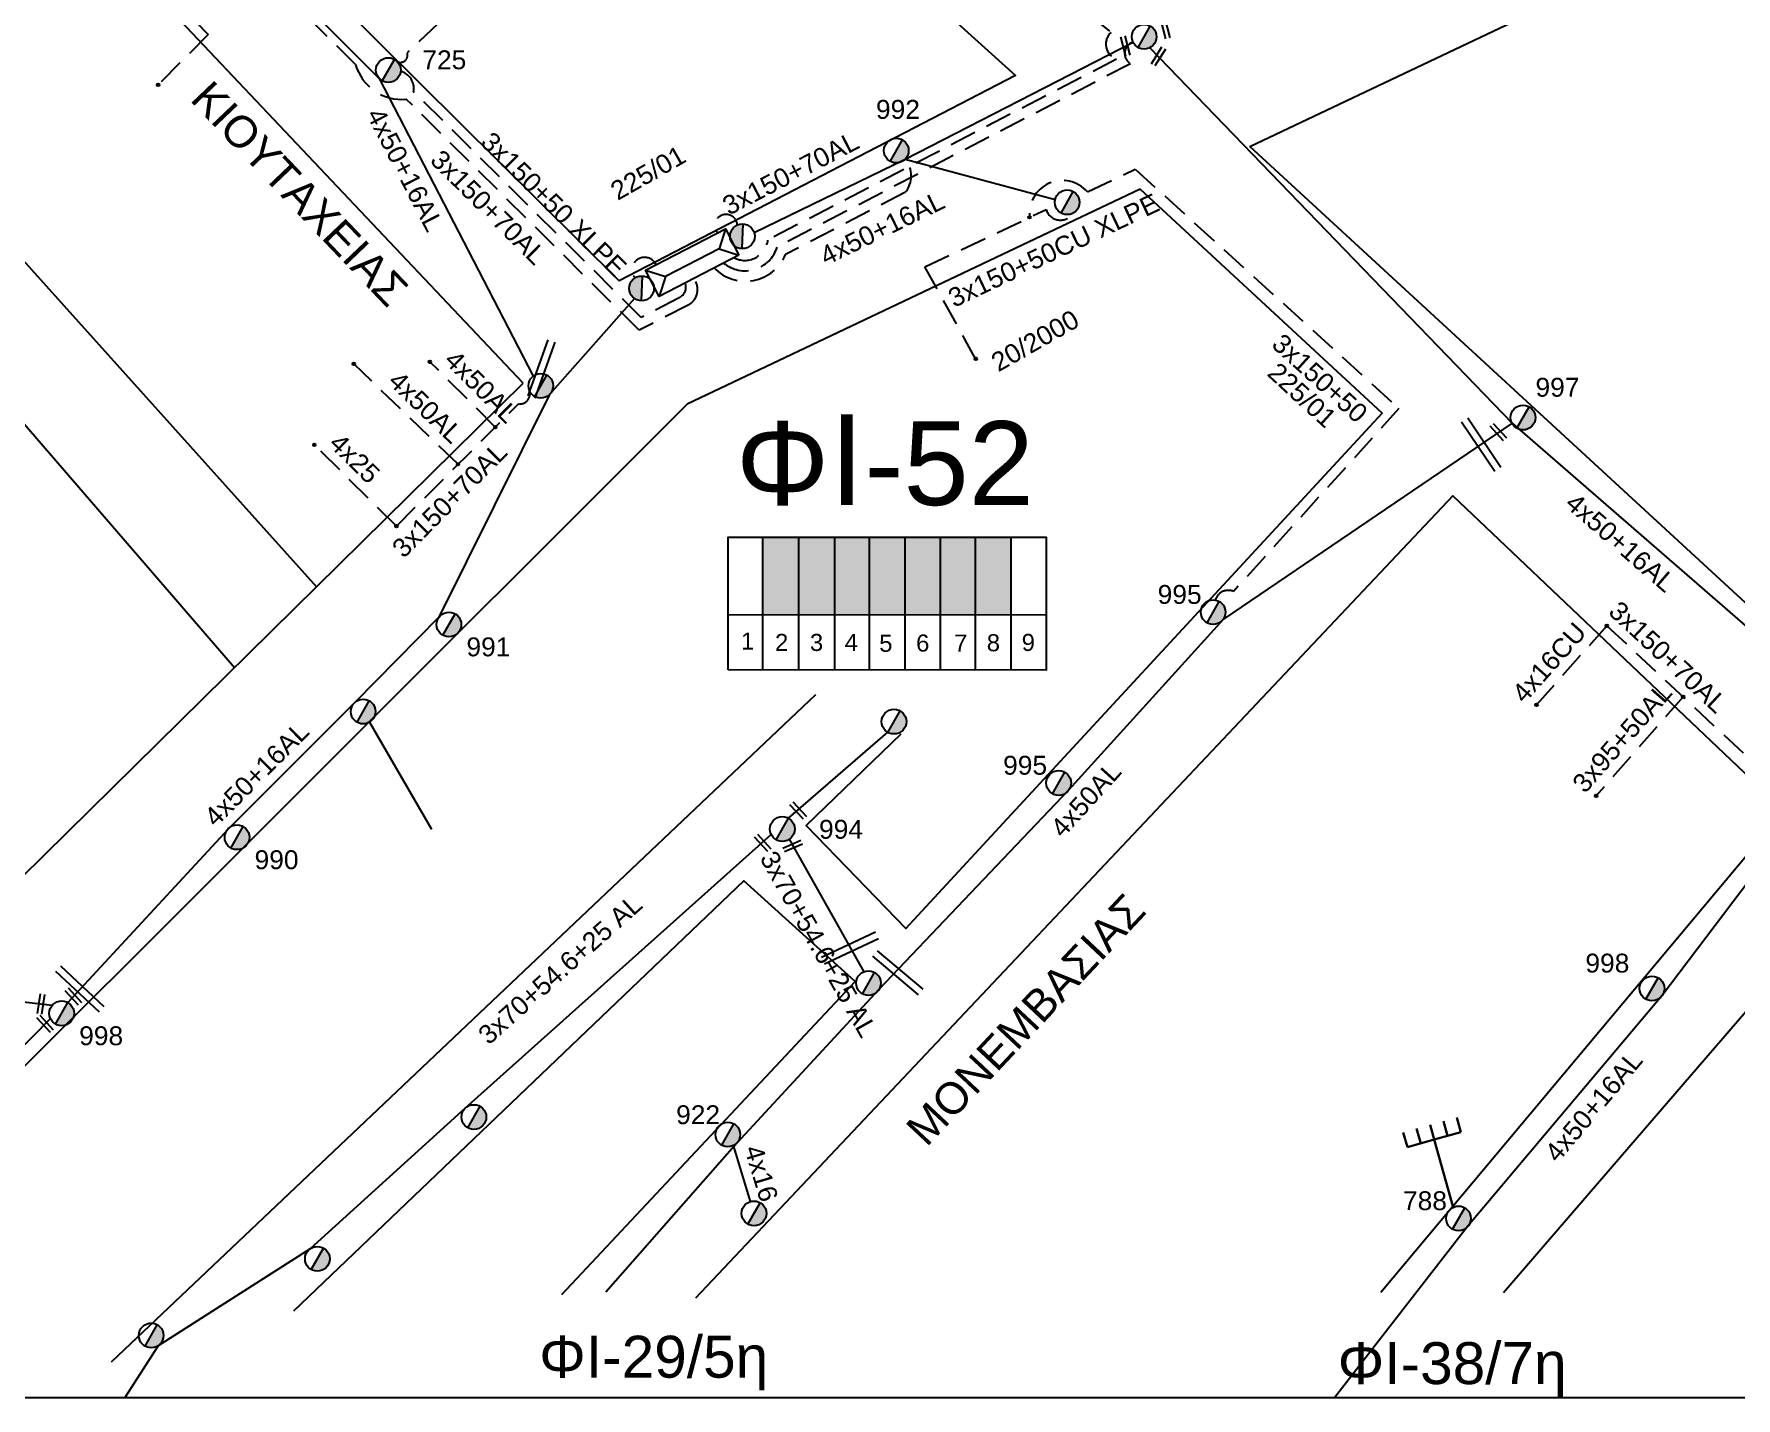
# Model space of a CAD drawing. Header units: millimetres. Extents: x 1421 to 7616, y 908 to 2861.
# Drawn here: x 6541.2 to 6703.5, y 1836.3 to 1966.3 of the extents above; entities that cross this region are included whole.
import ezdxf
from ezdxf.enums import TextEntityAlignment as Align

# ---------------------------------------------------------------- set-up
doc = ezdxf.new("R2010")
doc.units = ezdxf.units.MM
doc.linetypes.add('DASHED', pattern=[19.05, 12.7, -6.35])
for name, color, linetype, lineweight in [('3x150+50', 7, 'Continuous', 30), ('3x150+50 XLPE', 7, 'SYN_LINE', 30), ('3x95+50AL', 7, 'Continuous', 30), ('4x16CU', 7, 'Continuous', 30), ('4x25', 7, 'Continuous', 30), ('4x6', 7, 'SYN_LINE', 30), ('Άγνωστα', 7, 'Continuous', 30), ('Γυμνά εναέρια ΧΤ (3Φ) 4x50AL', 7, 'Continuous', 30), ('Γυμνά εναέρια ΧΤ και ΦΟΠ (3Φ)   4x50+16AL', 7, 'Continuous', 30), ('Εναέρια παροχή ΧΤ 4x16', 7, 'SYN_LINE', 30), ('Καλώδια ΧΤ   3x150+70AL', 7, 'DASHED', 30), ('Καλώδια ΧΤ   3x150AL+50CU', 7, 'DASHED', 30), ('Συνεστραμμένα ΧΤ   3x70+54.6+25 AL', 7, 'SYN_LINE', 30), ('Υπόγεια Καλώδια Δικτύου ΧΤ   .075', 7, 'DASHED', 30), ('Υπόγεια καλώδια Παροχών ΧΤ   4x50AL', 7, 'DASHED', 30)]:
    doc.layers.add(name, color=color, linetype=linetype, lineweight=lineweight)
for name, color, linetype in [('Pillar OTE', 7, 'Continuous'), ('TEXT ΚΑΛΩΔΙΩΝ', 7, 'Continuous'), ('ΑΓΝΩΣΤΟ ΥΠΟΓΕΙΟ ΚΑΛΩΔΙΟ', 7, 'DASHED'), ('Επιγραφές - Σχήματα', 7, 'Continuous'), ('Μηχανική τομή', 7, 'Continuous'), ('Στύλος ΦΜ', 7, 'Continuous'), ('Στύλος ΦΜ @ 1', 7, 'Continuous'), ('Συνδέσεις', 7, 'Continuous'), ('Τομή', 7, 'Continuous'), ('Υποσταθμός εναέριος 2 στύλων', 7, 'Continuous'), ('Υποσταθμός πόλεως', 7, 'Continuous'), ('Υπόβαθρο ΔΕΗ', 7, 'Continuous')]:
    doc.layers.add(name, color=color, linetype=linetype)
doc.styles.add('arial', font='ARIAL.TTF')
doc.styles.get("Standard").update_dxf_attribs({"font": 'ARIAL.TTF', "height": 1.8})
doc.linetypes.add('SYN_LINE', pattern='A,0.5,-0.0001,["/\\/\\/\\/",Standard,S=0.1,R=0,X=0,Y=-0.05],-0.25', length=0.7501)

# ---------------------------------------------------------------- blocks, each defined once
blk = doc.blocks.new('ΥΠΑΡΧΩΝ ΤΣΙΜΕΝΤΕΝΙΟΣ ΣΤΥΛΟΣ')
at = {"layer": 'Στύλος ΦΜ'}
blk.add_hatch(color=7, dxfattribs=at).paths.add_polyline_path([(-1.29, -2.28, 0.574793), (2.62, 0, 0.268822), (1.3, 2.27)])
at = {"layer": 'Στύλος ΦΜ', "color": 7}
blk.add_line((-1.29, -2.28), (1.3, 2.27), dxfattribs=at)
blk.add_circle((0, 0), 2.62, dxfattribs=at)
at = {"layer": 'Στύλος ΦΜ', "flags": 4}
for tag, p in [('ΑΡΙΘΜΟΣ', (-4.68, 8.05)), ('ΤΥΠΟΣ', (-4.91, 3.03))]:
    blk.add_attdef(tag, p, '', height=4, dxfattribs=at)
blk = doc.blocks.new('ΥΠΟΣΤΑΘΜΟΣ ΕΝΑΕΡΙΟΣ ΕΠΙ 2 ΣΤΥΛΩΝ')
at = {"layer": 'Υποσταθμός εναέριος 2 στύλων', "linetype": 'Continuous'}
for points in [[(-11.97, -2.11, 0.574793), (-8.45, -0.07, 0.268822), (-9.64, 1.98)], [(9.68, -2.15, 0.574793), (13.19, -0.1, 0.268822), (12.01, 1.95)]]:
    blk.add_hatch(color=256, dxfattribs=at).paths.add_polyline_path(points)
for p, q in [((-11.97, -2.11), (-9.64, 1.98)), ((9.68, -2.15), (12.01, 1.95))]:
    blk.add_line(p, q, dxfattribs=at)
for centre in [(-10.81, -0.07), (10.84, -0.1)]:
    blk.add_circle(centre, 2.36, dxfattribs=at)
at = {"layer": 'Υποσταθμός πόλεως', "linetype": 'Continuous', "ltscale": 40}
blk.add_lwpolyline([(-8.57, 2.82), (8.57, 2.82), (8.57, -2.82), (-8.57, -2.82)], close=True, dxfattribs=at)
for points in [[(-5.75, 0), (-8.57, 2.82)], [(-8.57, -2.82), (-5.75, 0)], [(-5.75, 0), (5.75, 0)], [(5.75, 0), (8.57, 2.82)], [(8.57, -2.82), (5.75, 0)]]:
    blk.add_lwpolyline(points, dxfattribs=at)
at = {"layer": 'Υποσταθμός εναέριος 2 στύλων', "ltscale": 40, "flags": 1}
for tag, p in [('ΜΕΤΑΣΧΗΜΑΤΙΣΜΟΣ', (14.09, 2.51)), ('ΙΣΧΥΣ', (14.07, -0.28)), ('ΑΡΙΘΜΟΣ', (14.19, -3))]:
    blk.add_attdef(tag, p, '', height=1.8, dxfattribs=at)
blk = doc.blocks.new('_ΣΥΝΔΕΣΗ')
at = {"layer": 'Συνδέσεις', "linetype": 'SYN_LINE', "ltscale": 40}
blk.add_hatch(color=256, dxfattribs=at).paths.add_polyline_path([(0.5, -0.01, 1), (-0.5, -0.01, 1)])
at = {"layer": 'Συνδέσεις'}
blk.add_circle((0, -0.01), 0.5, dxfattribs=at)
blk = doc.blocks.new('A$C6B443C3E')
at = {"layer": 'Υπόβαθρο ΔΕΗ', "lineweight": 30, "ltscale": 0.1}
for p, q in [((0.38, 8.46), (0.78, 7.06)), ((-4.73, 7.03), (-4.33, 5.62)), ((-3.45, 7.39), (-3.06, 5.98)), ((-2.17, 7.75), (-1.78, 6.34)), ((-0.89, 8.1), (-0.5, 6.7))]:
    blk.add_line(p, q, dxfattribs=at)
for points in [[(0.78, 7.06), (-1.78, 6.34)], [(-1.78, 6.34), (-4.33, 5.62)], [(0, 0), (-1.78, 6.34)]]:
    blk.add_lwpolyline(points, dxfattribs=at)
blk = doc.blocks.new('ΤΟΜΗ')
at = {"layer": 'Τομή', "ltscale": 40}
for p, q in [((11.33, -0.65), (-11.4, -0.65)), ((11.33, -3.42), (-11.4, -3.42))]:
    blk.add_line(p, q, dxfattribs=at)
blk = doc.blocks.new('ΜΗΧΑΝΙΚΗ ΤΟΜΗ')
at = {"layer": 'Μηχανική τομή', "ltscale": 40}
for p, q in [((-3.79, 1.21), (3.79, 1.21)), ((3.79, -0.34), (-3.79, -0.34))]:
    blk.add_line(p, q, dxfattribs=at)

msp = doc.modelspace()

# ---------------------------------------------------------------- hatches: boundary and pattern name
at = {"layer": 'Καλώδια ΧΤ   3x150AL+50CU', "linetype": 'DASHED', "lineweight": -3, "ltscale": 0.2}
h = msp.add_hatch(color=6, dxfattribs=at)
h.dxf.hatch_style = 1
h.paths.add_polyline_path([(6614.13, 1918.34), (6610.7, 1918.34), (6610.69, 1910.98), (6614.13, 1910.98)])
h = msp.add_hatch(color=27, dxfattribs=at)
h.dxf.hatch_style = 1
h.paths.add_polyline_path([(6614.13, 1910.98), (6617.57, 1910.97), (6617.57, 1918.34), (6614.13, 1918.34)])
h = msp.add_hatch(color=173, dxfattribs=at)
h.dxf.hatch_style = 1
h.paths.add_polyline_path([(6620.87, 1918.34), (6617.57, 1918.34), (6617.57, 1910.97), (6620.87, 1910.97)])
h = msp.add_hatch(color=133, dxfattribs=at)
h.dxf.hatch_style = 1
h.paths.add_polyline_path([(6620.87, 1910.97), (6624.26, 1910.97), (6624.26, 1918.34), (6620.87, 1918.34)])
h = msp.add_hatch(color=30, dxfattribs=at)
h.dxf.hatch_style = 1
h.paths.add_polyline_path([(6624.26, 1910.97), (6627.65, 1910.96), (6627.65, 1918.34), (6624.26, 1918.34)])
h = msp.add_hatch(color=5, dxfattribs=at)
h.dxf.hatch_style = 1
h.paths.add_polyline_path([(6627.59, 1910.97), (6630.99, 1910.96), (6630.99, 1918.34), (6627.6, 1918.34)])
h = msp.add_hatch(color=2, dxfattribs=at)
h.dxf.hatch_style = 1
h.paths.add_polyline_path([(6630.98, 1910.97), (6634.38, 1910.96), (6634.38, 1918.34), (6630.98, 1918.34)])

# ---------------------------------------------------------------- linework, layer by layer
at = {"layer": '3x150+50', "color": 2, "linetype": 'DASHED', "lineweight": -3, "ltscale": 0.2}
msp.add_lwpolyline([(6636.13, 1948.85, -0.735145), (6641.65, 1951.29), (6646.2, 1953.45), (6671.37, 1930.63), (6655.58, 1913.17, 0.459777), (6653.86, 1912.36, -1469.953277)], format="xyb", dxfattribs=at)
at = {"layer": '3x150+50', "color": 30, "linetype": 'DASHED', "lineweight": -3, "ltscale": 0.2}
msp.add_arc((6607.19, 1948.05), 1.08, 4.1937, 219.4593, dxfattribs=at)
at = {"layer": '3x150+50', "color": 6, "linetype": 'DASHED', "lineweight": -3, "ltscale": 0.2}
msp.add_arc((6599.41, 1943.84), 1.2, 24.1479, 219.623, dxfattribs=at)
at = {"layer": '3x150+50 XLPE', "color": 5, "linetype": 'DASHED', "lineweight": -3, "ltscale": 0.2}
msp.add_lwpolyline([(6603.3, 1942.61, -0.371877), (6602.71, 1941.18), (6599.1, 1939.3), (6577.38, 1960.84, 0.387812), (6576.14, 1962.79)], format="xyb", dxfattribs=at)
at = {"layer": '3x150+50 XLPE', "color": 2, "linetype": 'DASHED', "lineweight": -3, "ltscale": 0.2}
msp.add_lwpolyline([(6630.99, 1935.35), (6626.15, 1944.12), (6637.71, 1949.6, 0.645206), (6640.27, 1949.26, -2.279057)], format="xyb", dxfattribs=at)
at = {"layer": '3x95+50AL', "color": 30, "linetype": 'DASHED', "lineweight": -3, "ltscale": 0.2}
msp.add_lwpolyline([(6698.47, 1903.12), (6690.18, 1893.68)], dxfattribs=at)
at = {"layer": '4x16CU', "color": 30, "linetype": 'DASHED', "lineweight": -3, "ltscale": 0.2}
msp.add_lwpolyline([(6691.2, 1909.9), (6684.49, 1902.37)], dxfattribs=at)
at = {"layer": '4x25', "color": 5, "linetype": 'DASHED', "lineweight": -3, "ltscale": 0.2}
msp.add_lwpolyline([(6575.75, 1919.4), (6567.91, 1927.16)], dxfattribs=at)
at = {"layer": '4x6', "color": 7, "linetype": 'SYN_LINE', "lineweight": -3, "ltscale": 15}
msp.add_lwpolyline([(6573.16, 1900.7), (6579.09, 1890.51)], dxfattribs=at)
at = {"layer": 'Pillar OTE', "lineweight": -3, "ltscale": 40}
for points in [[(6607.37, 1905.7), (6607.37, 1918.34), (6637.7, 1918.34), (6637.7, 1905.67), (6607.37, 1905.7)], [(6610.69, 1905.7), (6610.7, 1918.34)], [(6614.13, 1905.69), (6614.13, 1918.34)], [(6617.57, 1905.69), (6617.57, 1918.34)], [(6620.87, 1905.69), (6620.87, 1918.34)], [(6624.26, 1905.68), (6624.26, 1918.34)], [(6627.65, 1905.68), (6627.65, 1918.34)], [(6630.99, 1905.68), (6630.99, 1918.34)], [(6634.38, 1905.67), (6634.38, 1918.34)], [(6607.37, 1910.98), (6637.7, 1910.95)]]:
    msp.add_lwpolyline(points, dxfattribs=at)
at = {"layer": 'Άγνωστα', "lineweight": -3, "ltscale": 0.1}
msp.add_lwpolyline([(7529.06, 1836.26), (5255.84, 1836.26), (5255.84, 2847.77), (7529.06, 2847.77)], close=True, dxfattribs=at)
at = {"layer": 'ΑΓΝΩΣΤΟ ΥΠΟΓΕΙΟ ΚΑΛΩΔΙΟ', "color": 2, "lineweight": -3, "ltscale": 0.2}
for points in [[(6543.57, 1981.33), (6557.78, 1966.29)], [(6557.78, 1966.29), (6553.01, 1961.49)]]:
    msp.add_lwpolyline(points, dxfattribs=at)
at = {"layer": 'Γυμνά εναέρια ΧΤ (3Φ) 4x50AL', "color": 2, "lineweight": -3, "ltscale": 0.1}
msp.add_lwpolyline([(6682.16, 1929.22), (6654.62, 1910.53), (6639.86, 1894.22), (6621.77, 1875.2)], dxfattribs=at)
at = {"layer": 'Γυμνά εναέρια ΧΤ (3Φ) 4x50AL', "color": 151, "lineweight": -3, "ltscale": 0.1}
msp.add_lwpolyline([(6621.77, 1875.2), (6608.2, 1860.56), (6595.73, 1846.35)], dxfattribs=at)
at = {"layer": 'Γυμνά εναέρια ΧΤ (3Φ) 4x50AL', "color": 5, "lineweight": -3, "ltscale": 0.1}
msp.add_lwpolyline([(6542.91, 1873.69), (6532.45, 1874.89)], dxfattribs=at)
at = {"layer": 'Γυμνά εναέρια ΧΤ και ΦΟΠ (3Φ)   4x50+16AL', "color": 5, "lineweight": -3, "ltscale": 0.1}
for points in [[(6550.75, 1986.52), (6561.62, 1974.59), (6574.11, 1962.1), (6588.77, 1933.71)], [(6510.21, 1853.01), (6516.99, 1845.96), (6523.93, 1853.31), (6542.74, 1872.44)]]:
    msp.add_lwpolyline(points, dxfattribs=at)
at = {"layer": 'Γυμνά εναέρια ΧΤ και ΦΟΠ (3Φ)   4x50+16AL', "color": 30, "lineweight": -3, "ltscale": 0.1}
for points in [[(6609.86, 1947.4), (6624.27, 1954.41), (6646, 1965.56)], [(6647.59, 1965.03), (6682.16, 1929.22), (6714.76, 1900.93)]]:
    msp.add_lwpolyline(points, dxfattribs=at)
at = {"layer": 'Γυμνά εναέρια ΧΤ και ΦΟΠ (3Φ)   4x50+16AL', "color": 6, "lineweight": -3, "ltscale": 0.1}
msp.add_lwpolyline([(6598.44, 1941.12), (6590.34, 1931.96), (6579.8, 1910.72), (6571.77, 1902.59), (6559.68, 1890.52), (6544.4, 1873.96)], dxfattribs=at)
at = {"layer": 'Γυμνά εναέρια ΧΤ και ΦΟΠ (3Φ)   4x50+16AL', "color": 1, "lineweight": -3, "ltscale": 0.1}
msp.add_lwpolyline([(6714.92, 1898.98), (6696.47, 1874.64), (6677.95, 1852.63), (6665.21, 1836.26)], dxfattribs=at)
at = {"layer": 'Εναέρια παροχή ΧΤ 4x16', "color": 151, "lineweight": -3, "ltscale": 0.1}
msp.add_lwpolyline([(6607.9, 1860.25), (6609.48, 1854.98)], dxfattribs=at)
at = {"layer": 'Καλώδια ΧΤ   3x150+70AL', "color": 27, "lineweight": -3, "ltscale": 0.2}
msp.add_lwpolyline([(6604.11, 1943.03, -0.455075), (6603.62, 1940.52), (6598.91, 1938.08), (6576.68, 1960.13, -0.362081), (6571.85, 1963.42), (6556.97, 1978.17), (6555.19, 1976.63), (6552.9, 1978.92)], format="xyb", dxfattribs=at)
at = {"layer": 'Καλώδια ΧΤ   3x150+70AL', "color": 133, "lineweight": -3, "ltscale": 0.2}
msp.add_lwpolyline([(6632.76, 1977.42, 0.191211), (6632.89, 1975.39), (6643.9, 1966.49, 0.571191), (6644.44, 1963.95, -1.942995)], format="xyb", dxfattribs=at)
at = {"layer": 'Καλώδια ΧΤ   3x150+70AL', "color": 173, "lineweight": -3, "ltscale": 0.2}
msp.add_lwpolyline([(6646, 1965.56, 0.659206), (6645.77, 1963.51), (6612.05, 1946.02, -0.536872), (6606.95, 1944.5)], format="xyb", dxfattribs=at)
at = {"layer": 'Καλώδια ΧΤ   3x150+70AL', "color": 133, "lineweight": -3, "ltscale": 0.2}
msp.add_lwpolyline([(6644.44, 1963.95), (6611.17, 1946.69)], dxfattribs=at)
at = {"layer": 'Καλώδια ΧΤ   3x150+70AL', "color": 2, "lineweight": -3, "ltscale": 0.2}
msp.add_lwpolyline([(6624.24, 1951.22), (6612.86, 1945.31)], dxfattribs=at)
at = {"layer": 'Καλώδια ΧΤ   3x150+70AL', "color": 5, "lineweight": -3, "ltscale": 0.2}
msp.add_lwpolyline([(6575.75, 1919.4), (6587.37, 1931.06, 0.616784), (6588.36, 1932.52, 16.561932)], format="xyb", dxfattribs=at)
at = {"layer": 'Καλώδια ΧΤ   3x150+70AL', "color": 1, "lineweight": -3, "ltscale": 0.2}
msp.add_lwpolyline([(6691.2, 1909.9), (6710.74, 1891.67), (6714.27, 1896.22, 0.61681), (6715.31, 1897.57, -362.54346)], format="xyb", dxfattribs=at)
at = {"layer": 'Καλώδια ΧΤ   3x150+70AL', "color": 2, "lineweight": -3, "ltscale": 0.2}
for centre, radius, start, end in [((6622.4, 1952.83), 2.45, 318.7709, 40.2269), ((6609.03, 1946.93), 4.16, 224.1461, 337.1455)]:
    msp.add_arc(centre, radius, start, end, dxfattribs=at)
at = {"layer": 'Καλώδια ΧΤ   3x150+70AL', "color": 133, "lineweight": -3, "ltscale": 0.2}
msp.add_arc((6608.97, 1946.97), 2.22, 241.9845, 352.8419, dxfattribs=at)
at = {"layer": 'Συνεστραμμένα ΧΤ   3x70+54.6+25 AL', "color": 2, "lineweight": -3, "ltscale": 15}
msp.add_lwpolyline([(6624.27, 1954.41), (6638.57, 1950.55)], dxfattribs=at)
at = {"layer": 'Συνεστραμμένα ΧΤ   3x70+54.6+25 AL', "color": 6, "lineweight": -3, "ltscale": 15}
for points in [[(6613.14, 1891.54), (6622.62, 1899.74)], [(6549.84, 1836.26), (6553.05, 1841.27), (6567.54, 1850.51), (6582.34, 1863.93), (6611.49, 1890)], [(6613.2, 1889.54), (6620.32, 1876.91)]]:
    msp.add_lwpolyline(points, dxfattribs=at)
at = {"layer": 'Υπόβαθρο ΔΕΗ', "lineweight": -3, "ltscale": 0.1}
for points in [[(6551.42, 1988), (6577.5, 2014.11), (6634.79, 1962.39), (6597, 1942.79), (6551.42, 1988)], [(6657.14, 1955.62), (6776.88, 2012.4), (6798.7, 1981.36), (6715.64, 1901.75), (6657.14, 1955.62)], [(6587.84, 1933.05), (6543.55, 1979.9), (6525.77, 1960.74), (6568.12, 1913.62), (6587.84, 1933.05)], [(6568.12, 1913.62), (6516.09, 1862.4), (6470.73, 1900.42), (6519.14, 1953.56), (6560.3, 1905.92)], [(6623.84, 1899.55), (6614.81, 1890.87), (6624.32, 1881.04), (6669.77, 1930.17), (6646.68, 1951.55), (6603.46, 1931.04), (6529.76, 1857.44)], [(6669.63, 1846.36), (6708.12, 1892.29), (6676.52, 1922.3), (6604.28, 1845.78)], [(6615.71, 1903.33), (6548.53, 1839.68)], [(6591.53, 1846.13), (6619.51, 1875.97), (6608.88, 1885.57), (6565.93, 1844.52)], [(6714.32, 1846.27), (6733.87, 1868.9), (6714.81, 1885.11), (6681.35, 1846.29)]]:
    msp.add_lwpolyline(points, dxfattribs=at)
at = {"layer": 'Υπόγεια Καλώδια Δικτύου ΧΤ   .075', "color": 5, "lineweight": -3, "ltscale": 0.2}
msp.add_lwpolyline([(6585.26, 1972.59), (6576.77, 1964.56, -0.639467), (6575.86, 1963.68, -222.860154)], format="xyb", dxfattribs=at)
at = {"layer": 'Υπόγεια καλώδια Παροχών ΧΤ   4x50AL', "color": 5, "lineweight": -3, "ltscale": 0.2}
for points in [[(6585.17, 1928.85), (6578.93, 1935.08)], [(6581.62, 1925.3), (6571.67, 1934.87)]]:
    msp.add_lwpolyline(points, dxfattribs=at)

# ---------------------------------------------------------------- block references
at = {"layer": 'Γυμνά εναέρια ΧΤ (3Φ) 4x50AL', "color": 1, "lineweight": -3, "ltscale": 0.1}
msp.add_blockref('A$C6B443C3E', (6676.5, 1854.56), dxfattribs=at)
at = {"layer": 'Μηχανική τομή', "lineweight": -3}
for p, xscale, yscale, zscale, rotation in [((6648.98, 1966.82), 0.2499999999999679, 0.2499999999999679, 0.2499999999999679, 284.5011912941235), ((6645.16, 1965.16), 0.2499999999999679, 0.2499999999999679, 0.2499999999999679, 284.5011912941235), ((6648.33, 1964.26), 0.2499999999999679, 0.2499999999999679, 0.2499999999999679, 238.3591332110774), ((6680.77, 1928.3), 0.2499999999999678, 0.2499999999999678, 0.2499999999999678, 312.9274055992574), ((6613.98, 1892.2), 0.2499999999999678, 0.2499999999999678, 0.2499999999999678, 312.9274055992574), ((6610.59, 1889.12), 0.2499999999999678, 0.2499999999999678, 0.2499999999999678, 312.9274055992574), ((6613.58, 1888.79), 0.2499999999999678, 0.2499999999999678, 0.2499999999999678, 23.45879667555348), ((6544.85, 1874.46), 0.2499999999999679, 0.2499999999999679, 0.2499999999999679, 312.6464394964619), ((6541.74, 1873.85), 0.2499999999999679, 0.2499999999999679, 0.2499999999999679, 261.2270346294952), ((6542.15, 1871.86), 0.2499999999999679, 0.2499999999999679, 0.2499999999999679, 312.6464394964619)]:
    msp.add_blockref('ΜΗΧΑΝΙΚΗ ΤΟΜΗ', p, dxfattribs=dict(at, xscale=xscale, yscale=yscale, zscale=zscale, rotation=rotation))
at = {"layer": 'Στύλος ΦΜ @ 1', "lineweight": -3, "ltscale": 40}
ref = msp.add_blockref('ΥΠΑΡΧΩΝ ΤΣΙΜΕΝΤΕΝΙΟΣ ΣΤΥΛΟΣ', (6647.06, 1966.08), dxfattribs=dict(at, xscale=0.4499999999998181, yscale=0.4499999999998181, zscale=0.4499999999998181))
ref.add_attrib('ΑΡΙΘΜΟΣ', '993', (6646.56, 1969.65), dxfattribs={"layer": 'Στύλος ΦΜ', "height": 1.8, "flags": 4})
ref = msp.add_blockref('ΥΠΑΡΧΩΝ ΤΣΙΜΕΝΤΕΝΙΟΣ ΣΤΥΛΟΣ', (6574.97, 1962.9), dxfattribs=dict(at, xscale=0.4499999999998181, yscale=0.4499999999998181, zscale=0.4499999999998181))
ref.add_attrib('ΑΡΙΘΜΟΣ', '725', (6578.21, 1962.98), dxfattribs={"layer": 'Στύλος ΦΜ', "height": 1.8, "flags": 4})
ref = msp.add_blockref('ΥΠΑΡΧΩΝ ΤΣΙΜΕΝΤΕΝΙΟΣ ΣΤΥΛΟΣ', (6623.42, 1955.22), dxfattribs=dict(at, xscale=0.4499999999998181, yscale=0.4499999999998181, zscale=0.4499999999998181))
ref.add_attrib('ΑΡΙΘΜΟΣ', '992', (6621.48, 1958.25), dxfattribs={"layer": 'Στύλος ΦΜ', "height": 1.8, "flags": 4})
at = {"layer": 'Στύλος ΦΜ @ 1', "lineweight": -3, "ltscale": 40, "xscale": 0.4499999999998181, "yscale": 0.4499999999998181, "zscale": 0.4499999999998181}
for p in [(6639.72, 1950.29), (6589.51, 1932.79), (6572.57, 1901.72), (6623.2, 1900.76), (6620.77, 1875.82), (6583.13, 1863.05), (6609.85, 1853.86), (6568.2, 1849.53), (6552.35, 1842.22)]:
    msp.add_blockref('ΥΠΑΡΧΩΝ ΤΣΙΜΕΝΤΕΝΙΟΣ ΣΤΥΛΟΣ', p, dxfattribs=at)
at = {"layer": 'Στύλος ΦΜ @ 1', "lineweight": -3, "ltscale": 40}
ref = msp.add_blockref('ΥΠΑΡΧΩΝ ΤΣΙΜΕΝΤΕΝΙΟΣ ΣΤΥΛΟΣ', (6683.2, 1929.76), dxfattribs=dict(at, xscale=0.4499999999998181, yscale=0.4499999999998181, zscale=0.4499999999998181))
ref.add_attrib('ΑΡΙΘΜΟΣ', '997', (6684.39, 1931.75), dxfattribs={"layer": 'Στύλος ΦΜ', "height": 1.8, "flags": 4})
ref = msp.add_blockref('ΥΠΑΡΧΩΝ ΤΣΙΜΕΝΤΕΝΙΟΣ ΣΤΥΛΟΣ', (6653.64, 1911.2), dxfattribs=dict(at, xscale=0.4499999999998181, yscale=0.4499999999998181, zscale=0.4499999999998181))
ref.add_attrib('ΑΡΙΘΜΟΣ', '995', (6648.35, 1911.99), dxfattribs={"layer": 'Στύλος ΦΜ', "height": 1.8, "flags": 4})
ref = msp.add_blockref('ΥΠΑΡΧΩΝ ΤΣΙΜΕΝΤΕΝΙΟΣ ΣΤΥΛΟΣ', (6580.75, 1910.02), dxfattribs=dict(at, xscale=0.4499999999998181, yscale=0.4499999999998181, zscale=0.4499999999998181))
ref.add_attrib('ΑΡΙΘΜΟΣ', '991', (6582.42, 1906.99), dxfattribs={"layer": 'Στύλος ΦΜ', "height": 1.8, "flags": 4})
ref = msp.add_blockref('ΥΠΑΡΧΩΝ ΤΣΙΜΕΝΤΕΝΙΟΣ ΣΤΥΛΟΣ', (6638.91, 1894.91), dxfattribs=dict(at, xscale=0.4499999999998181, yscale=0.4499999999998181, zscale=0.4499999999998181))
ref.add_attrib('ΑΡΙΘΜΟΣ', '995', (6633.61, 1895.7), dxfattribs={"layer": 'Στύλος ΦΜ', "height": 1.8, "flags": 4})
ref = msp.add_blockref('ΥΠΑΡΧΩΝ ΤΣΙΜΕΝΤΕΝΙΟΣ ΣΤΥΛΟΣ', (6612.55, 1890.52), dxfattribs=dict(at, xscale=0.4499999999998181, yscale=0.4499999999998181, zscale=0.4499999999998181))
ref.add_attrib('ΑΡΙΘΜΟΣ', '994', (6616.05, 1889.59), dxfattribs={"layer": 'Στύλος ΦΜ', "height": 1.8, "flags": 4})
ref = msp.add_blockref('ΥΠΑΡΧΩΝ ΤΣΙΜΕΝΤΕΝΙΟΣ ΣΤΥΛΟΣ', (6560.54, 1889.73), dxfattribs=dict(at, xscale=0.4499999999998181, yscale=0.4499999999998181, zscale=0.4499999999998181))
ref.add_attrib('ΑΡΙΘΜΟΣ', '990', (6562.21, 1886.69), dxfattribs={"layer": 'Στύλος ΦΜ', "height": 1.8, "flags": 4})
ref = msp.add_blockref('ΥΠΑΡΧΩΝ ΤΣΙΜΕΝΤΕΝΙΟΣ ΣΤΥΛΟΣ', (6695.5, 1875.31), dxfattribs=dict(at, xscale=0.4499999999998181, yscale=0.4499999999998181, zscale=0.4499999999998181))
ref.add_attrib('ΑΡΙΘΜΟΣ', '998', (6689.15, 1876.83), dxfattribs={"layer": 'Στύλος ΦΜ', "height": 1.8, "flags": 4})
ref = msp.add_blockref('ΥΠΑΡΧΩΝ ΤΣΙΜΕΝΤΕΝΙΟΣ ΣΤΥΛΟΣ', (6543.81, 1872.94), dxfattribs=dict(at, xscale=0.4499999999998181, yscale=0.4499999999998181, zscale=0.4499999999998181))
ref.add_attrib('ΑΡΙΘΜΟΣ', '998', (6545.48, 1869.9), dxfattribs={"layer": 'Στύλος ΦΜ', "height": 1.8, "flags": 4})
ref = msp.add_blockref('ΥΠΑΡΧΩΝ ΤΣΙΜΕΝΤΕΝΙΟΣ ΣΤΥΛΟΣ', (6607.35, 1861.38), dxfattribs=dict(at, xscale=0.4499999999998181, yscale=0.4499999999998181, zscale=0.4499999999998181))
ref.add_attrib('ΑΡΙΘΜΟΣ', '922', (6602.42, 1862.37), dxfattribs={"layer": 'Στύλος ΦΜ', "height": 1.8, "flags": 4})
ref = msp.add_blockref('ΥΠΑΡΧΩΝ ΤΣΙΜΕΝΤΕΝΙΟΣ ΣΤΥΛΟΣ', (6677.05, 1853.38), dxfattribs=dict(at, xscale=0.4499999999998181, yscale=0.4499999999998181, zscale=0.4499999999998181))
ref.add_attrib('ΑΡΙΘΜΟΣ', '788', (6671.75, 1854.17), dxfattribs={"layer": 'Στύλος ΦΜ', "height": 1.8, "flags": 4})
at = {"layer": 'Συνδέσεις', "lineweight": -3, "xscale": 0.25, "yscale": 0.25, "zscale": 0.25}
for p in [(6553.01, 1961.49), (6636.13, 1948.86), (6578.93, 1935.09), (6631, 1935.35), (6571.67, 1934.88), (6585.17, 1928.85), (6567.91, 1927.16), (6581.62, 1925.3), (6575.75, 1919.4), (6691.2, 1909.9), (6698.47, 1903.13), (6684.49, 1902.37), (6690.18, 1893.68)]:
    msp.add_blockref('_ΣΥΝΔΕΣΗ', p, dxfattribs=at)
at = {"layer": 'Τομή', "lineweight": -3}
for p, xscale, yscale, zscale, rotation in [((6589.08, 1934.57), 0.25, 0.25, 0.25, 70.36881465510974), ((6679.64, 1927.43), 0.2499999999999999, 0.2499999999999999, 0.2499999999999999, 303.7835802492058), ((6618.8, 1879.62), 0.25, 0.25, 0.25, 25.26588684810938), ((6623.92, 1877.19), 0.2499999999999999, 0.2499999999999999, 0.2499999999999999, 319.7570591100155), ((6545.92, 1875.61), 0.2499999999999999, 0.2499999999999999, 0.2499999999999999, 316.9766916631804)]:
    msp.add_blockref('ΤΟΜΗ', p, dxfattribs=dict(at, xscale=xscale, yscale=yscale, zscale=zscale, rotation=rotation))
at = {"layer": 'Υποσταθμός εναέριος 2 στύλων', "lineweight": -3, "xscale": 0.4999999999999997, "yscale": 0.4999999999999997, "zscale": 0.4999999999999997, "rotation": 207.4131983412904}
msp.add_blockref('ΥΠΟΣΤΑΘΜΟΣ ΕΝΑΕΡΙΟΣ ΕΠΙ 2 ΣΤΥΛΩΝ', (6603.96, 1944.53), dxfattribs=at)

# ---------------------------------------------------------------- texts
at = {"lineweight": -3, "ltscale": 40, "char_height": 3, "attachment_point": 1, "style": 'arial'}
for s, insert, width, rotation in [('ΚΙΟΥΤΑΧΕΙΑΣ', (6558.13, 1962.11), 64.8866, 313.6058), ('ΜΟΝΕΜΒΑΣΙΑΣ', (6624.12, 1862.16), 37.232, 46.8062)]:
    msp.add_mtext(s, dxfattribs=dict(at, insert=insert, width=width, rotation=rotation))
at = {"lineweight": -3, "ltscale": 30, "char_height": 1.63, "width": 11.2573, "attachment_point": 1}
for s, insert in [('1', (6608.61, 1909.26)), ('2', (6611.85, 1909.13)), ('3', (6615.18, 1909.13)), ('4', (6618.49, 1909.13)), ('6', (6625.31, 1909.07)), ('7', (6628.94, 1909.07)), ('8', (6632.05, 1909.1)), ('9', (6635.38, 1909.13)), ('5', (6621.79, 1909.05))]:
    msp.add_mtext(s, dxfattribs=dict(at, insert=insert))
at = {"layer": 'TEXT ΚΑΛΩΔΙΩΝ', "lineweight": -3, "ltscale": 0.1, "style": 'arial'}
for s, rotation, p in [('4x50+16AL', 297.3098, (6576.57, 1953.4)), ('3x150+50 XLPE', 315.2366, (6590.76, 1950.11)), (' 3x150+70AL', 27.4132, (6613.03, 1952.91)), ('3x150+70AL', 315.2366, (6584.52, 1949.82)), ('  4x50+16AL', 25.9481, (6621.44, 1947.53)), ('3x150+50CU XLPE', 25.3535, (6638.43, 1945.71)), ('3x150+50', 317.8034, (6663.83, 1933.52)), (' 4x50AL', 315.0266, (6583.6, 1932.96)), (' 4x50AL', 316.0974, (6578.29, 1931)), ('4x25', 315.2892, (6571.77, 1925.87)), ('3x150+70AL', 45.0919, (6580.8, 1921.92)), ('4x50+16AL', 319.0589, (6692.52, 1917.84)), ('3x150+70AL', 316.9903, (6697.04, 1906.92)), ('4x16CU', 48.2769, (6685.68, 1906.41)), ('3x95+50AL', 48.7248, (6692.65, 1899.23)), ('4x50+16AL', 44.9254, (6562.39, 1895.77)), (' 4x50AL', 47.8769, (6641.26, 1893.08)), (' 3x70+54.6+25 AL', 299.4158, (6615.84, 1879.85)), (' 3x70+54.6+25 AL', 41.806, (6591.09, 1876.91)), ('4x50+16AL', 49.9354, (6689.93, 1864.08)), ('4x16', 286.7089, (6610.55, 1857.68))]:
    msp.add_text(s, height=1.8, rotation=rotation, dxfattribs=at).set_placement(p, align=Align.MIDDLE_CENTER)
at = {"layer": 'Άγνωστα', "color": 7, "lineweight": -3, "char_height": 1.8, "attachment_point": 1}
for s, heights, insert, rotation in [('225/01', [0.73], (6595.95, 1951.98), 29.6727), ('20/2000', [1.74], (6632.26, 1935.63), 29.6727), ('225/01', [1.74], (6659.91, 1935.17), 317.4526)]:
    msp.add_mtext_dynamic_manual_height_columns(s, width=1.8, gutter_width=2.31, heights=heights, dxfattribs=dict(at, insert=insert, rotation=rotation))
at = {"layer": 'Επιγραφές - Σχήματα', "lineweight": -3, "ltscale": 0.2, "char_height": 4, "width": 19.6719, "attachment_point": 1}
for s, insert in [('ΦΙ-29/5η', (6589.35, 1842.19)), ('ΦΙ-38/7η', (6665.51, 1841.58))]:
    msp.add_mtext(s, dxfattribs=dict(at, insert=insert))
at = {"layer": 'Υπόβαθρο ΔΕΗ', "lineweight": -3, "insert": (6608.11, 1930.08), "char_height": 8, "width": 84.6573, "attachment_point": 1}
msp.add_mtext('Φ{\\H1.0833x;Ι}-52', dxfattribs=at)

doc.saveas('drawing.dxf')
